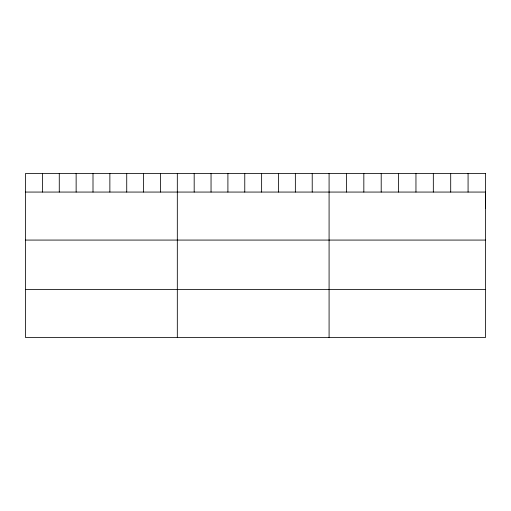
<?xml version="1.0" encoding="UTF-8"?>
<svg xmlns="http://www.w3.org/2000/svg" width="511" height="511" viewBox="0 0 511 511"><rect width="100%" height="100%" fill="white"/><g stroke="black" fill="none" stroke-linecap="round" stroke-linejoin="round"><path stroke-width="0.77" d="M485.45 208.066L485.45 192.066L25.55 192.066M25.55 240.074L485.45 240.074M25.55 289.539L485.45 289.539M468.076 173.446L468.076 192.066M450.702 173.446L450.702 192.066M433.328 173.446L433.328 192.066M415.954 173.446L415.954 192.066M398.58 173.446L398.58 192.066M381.206 173.446L381.206 192.066M363.832 173.446L363.832 192.066M346.458 173.446L346.458 192.066M329.084 173.446L329.084 337.554M312.221 173.446L312.221 192.066M295.358 173.446L295.358 192.066M278.495 173.446L278.495 192.066M261.632 173.446L261.632 192.066M244.769 173.446L244.769 192.066M227.906 173.446L227.906 192.066M211.043 173.446L211.043 192.066M194.18 173.446L194.18 192.066M177.317 173.446L177.317 337.554M160.454 173.446L160.454 192.066M143.591 173.446L143.591 192.066M126.728 173.446L126.728 192.066M109.865 173.446L109.865 192.066M93.002 173.446L93.002 192.066M76.139 173.446L76.139 192.066M59.276 173.446L59.276 192.066M42.413 173.446L42.413 192.066M485.45 173.446L25.55 173.446L25.55 337.554L485.45 337.554L485.45 173.446"/></g></svg>
